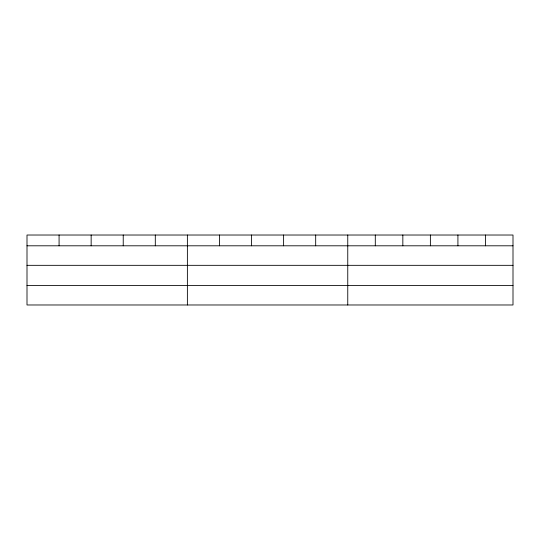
<?xml version="1.0" encoding="UTF-8"?>
<svg xmlns="http://www.w3.org/2000/svg" width="540" height="540" viewBox="0 0 540 540"><rect width="100%" height="100%" fill="white"/><g stroke="black" fill="none" stroke-linecap="round" stroke-linejoin="round"><path stroke-width="0.81" d="M513 265.329L513 235.022L27 235.022L27 304.978L513 304.978L513 265.329L27 265.329M27 245.801L513 245.801M27 285.451L513 285.451M485.46 235.022L485.46 245.801M457.92 235.022L457.92 245.801M430.38 235.022L430.38 245.801M402.84 235.022L402.84 245.801M375.3 235.022L375.3 245.801M347.76 235.022L347.76 304.978M315.684 235.022L315.684 245.801M283.608 235.022L283.608 245.801M251.532 235.022L251.532 245.801M219.456 235.022L219.456 245.801M187.38 235.022L187.38 304.978M155.304 235.022L155.304 245.801M123.228 235.022L123.228 245.801M91.152 235.022L91.152 245.801M59.076 235.022L59.076 245.801"/></g></svg>
